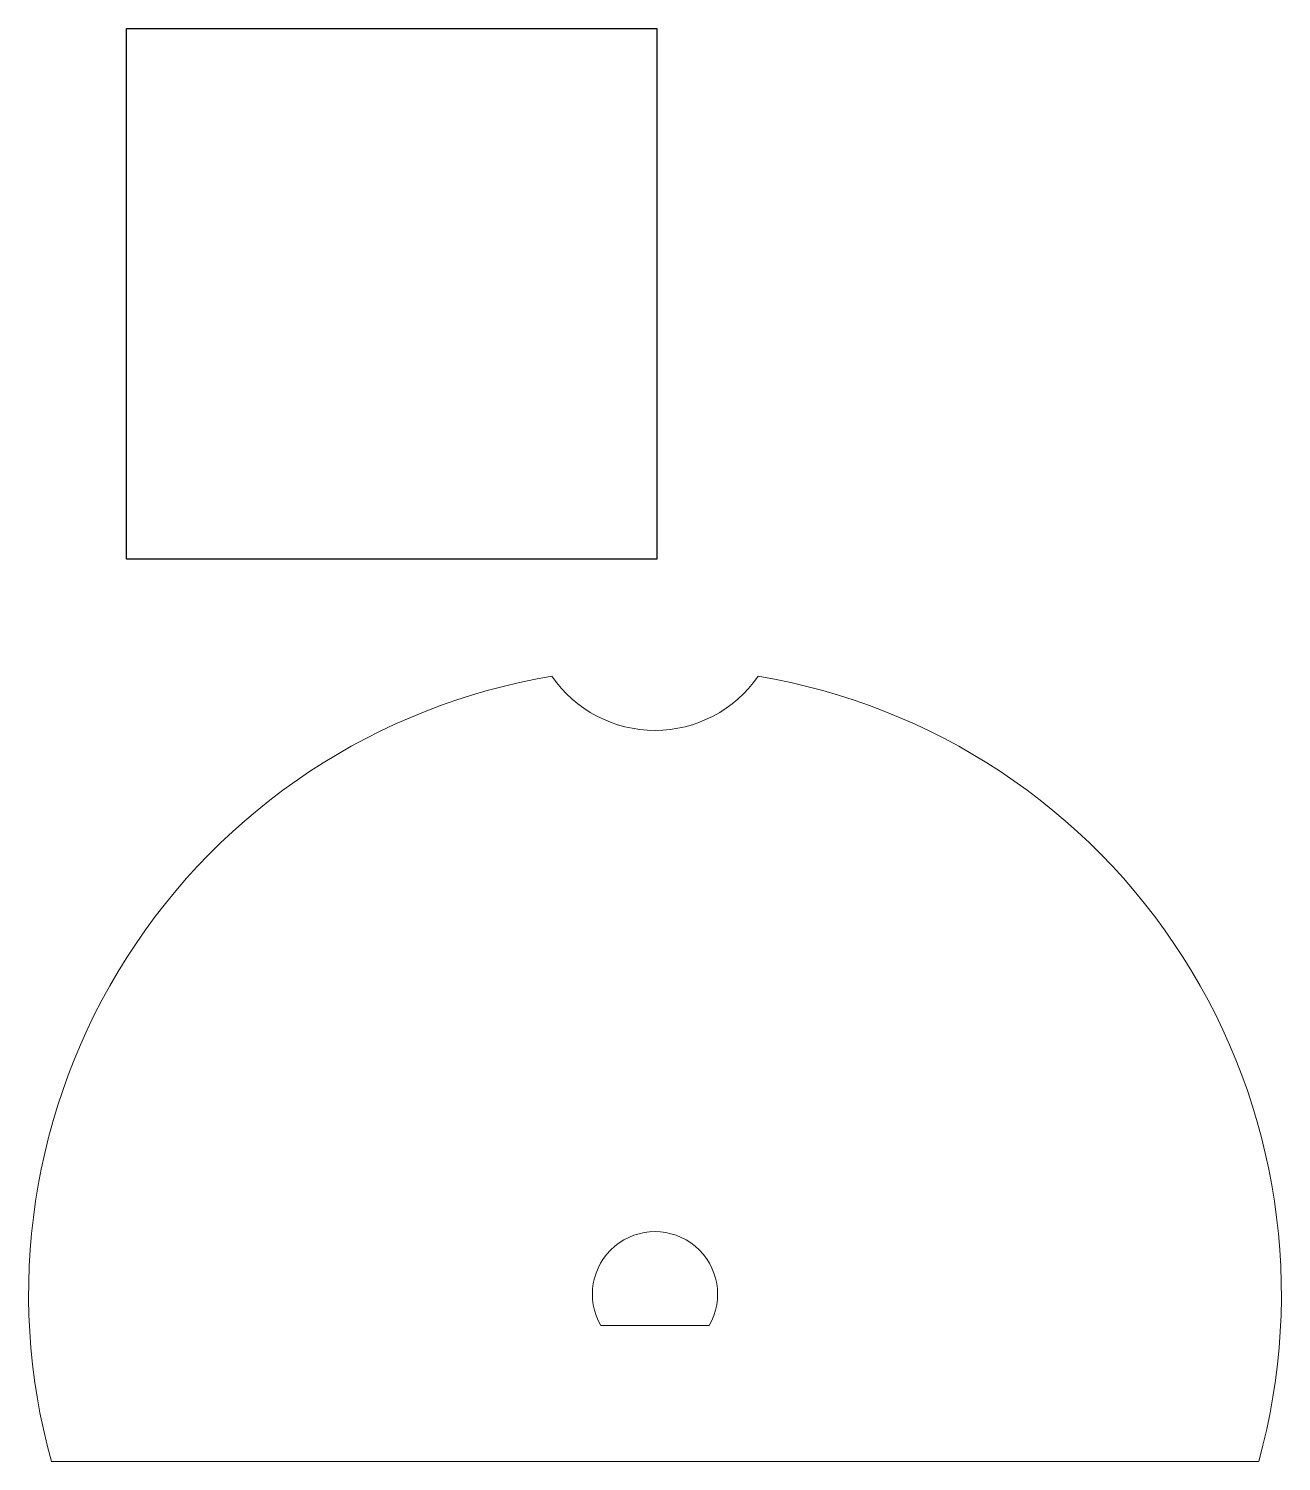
# Model space of a CAD drawing. Header units: millimetres. Extents: x -1.1 to 58.9, y 0 to 68.6.
import ezdxf

# ---------------------------------------------------------------- set-up
doc = ezdxf.new("R2010")
doc.units = ezdxf.units.MM

msp = doc.modelspace()

# ---------------------------------------------------------------- linework, layer by layer
at = {"color": 7, "linetype": 'Continuous', "lineweight": 15}
for p, q in [((26.316, 6.5), (31.512, 6.5)), ((0, 0), (57.827, 0))]:
    msp.add_line(p, q, dxfattribs=at)
msp.add_lwpolyline([(3.607, 43.201), (3.607, 68.601), (29.007, 68.601), (29.007, 43.201)], close=True)
for centre, radius, start, end in [((28.914, 8), 30, 99.47287, 195.46601), ((28.914, 41), 6, 214.62354, 325.37646), ((28.914, 8), 30, 344.53399, 80.52713), ((28.914, 8), 3, 330, 210)]:
    msp.add_arc(centre, radius, start, end, dxfattribs=at)

doc.saveas('drawing.dxf')
